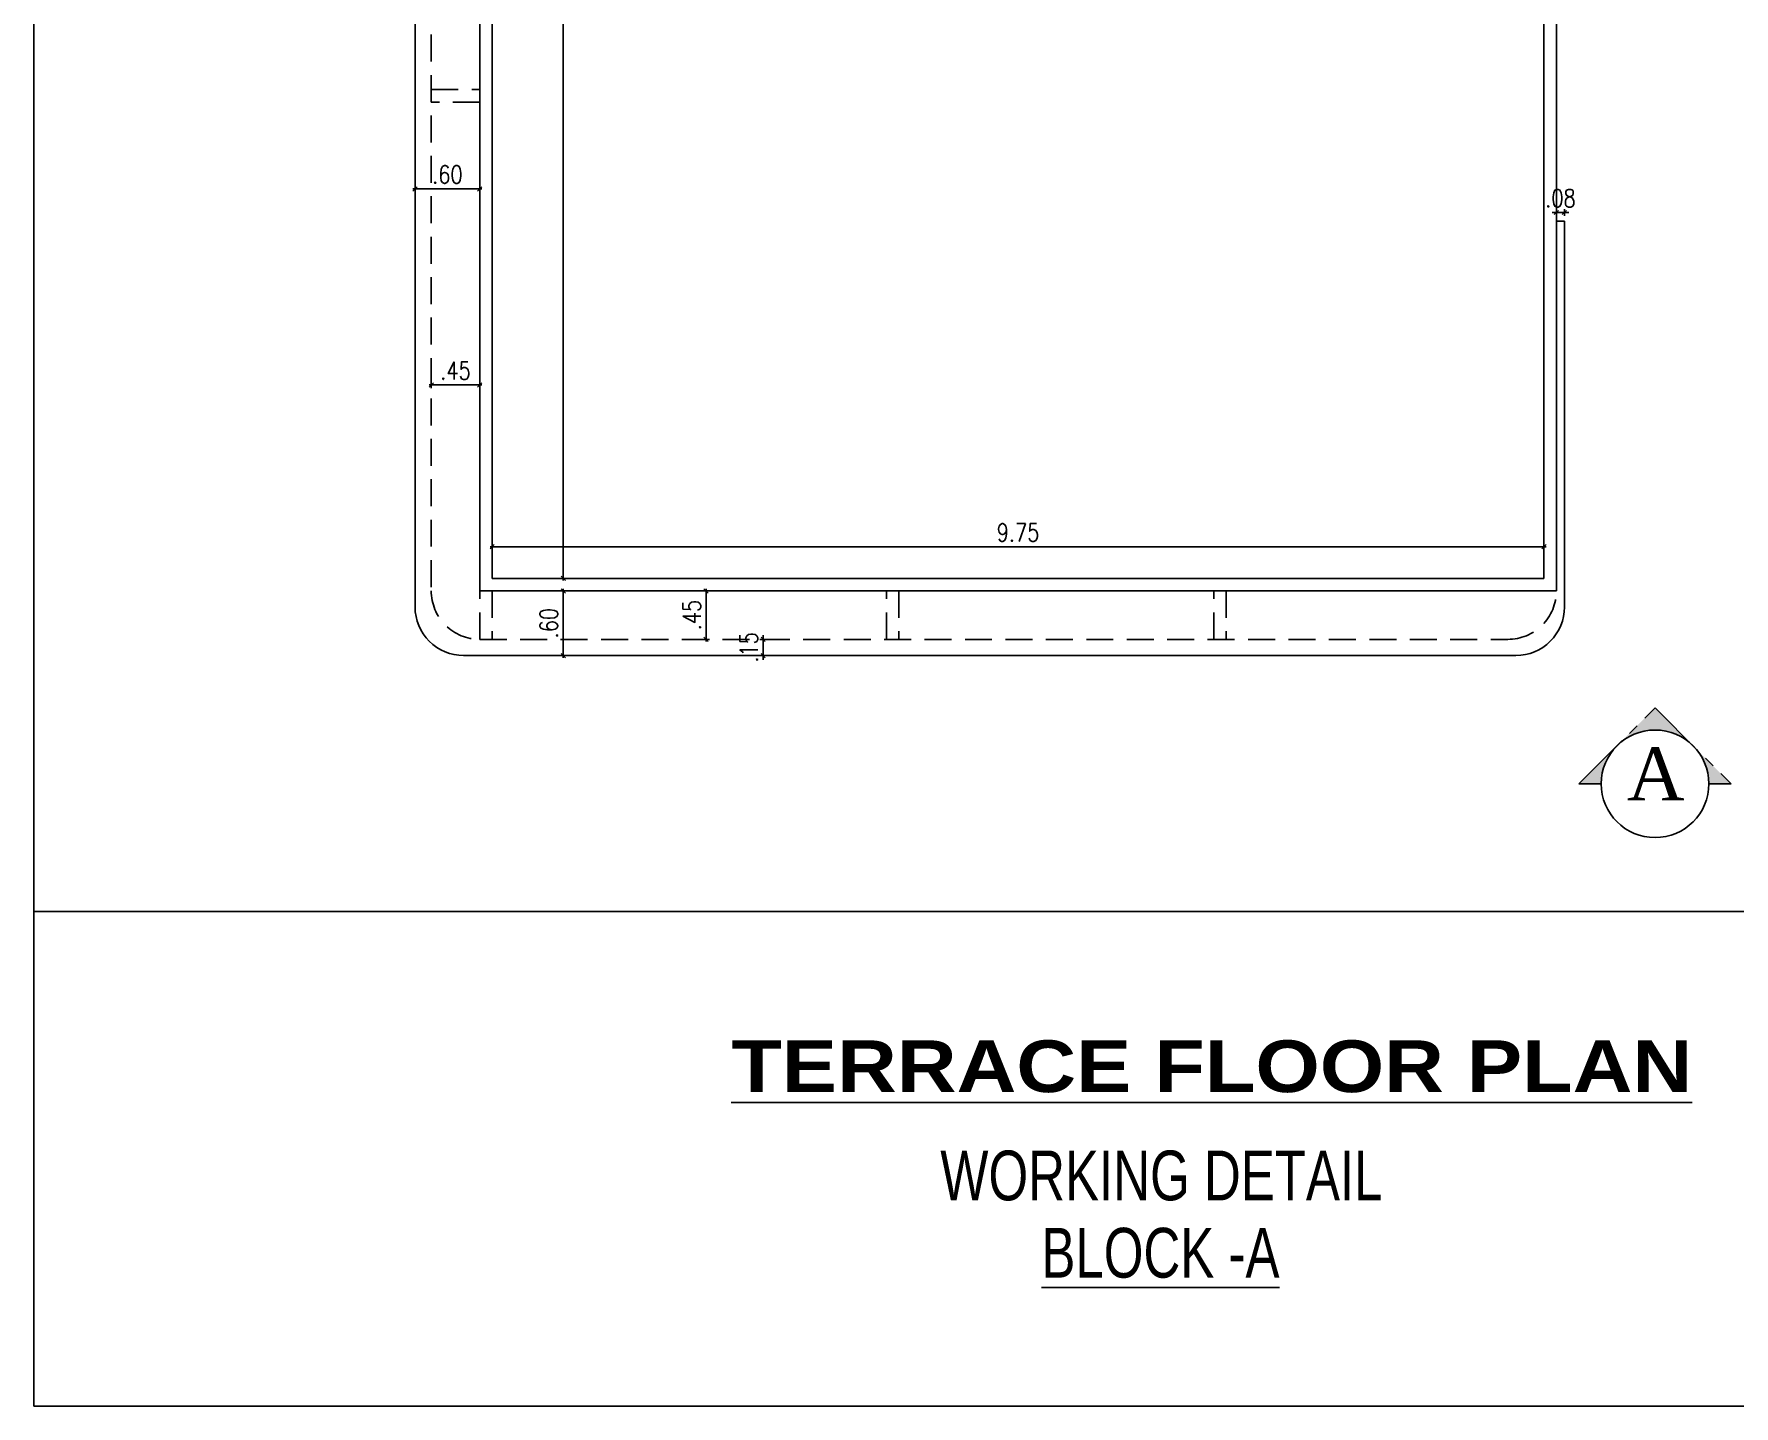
# Model space of a CAD drawing. Header units: inches. Extents: x 14331 to 14549, y 2557 to 2714.
# Drawn here: x 14494.32 to 14510.08, y 2571.93 to 2584.66 of the extents above; entities that cross this region are included whole.
import ezdxf
from ezdxf.enums import TextEntityAlignment as Align

# ---------------------------------------------------------------- set-up
doc = ezdxf.new("R2010")
doc.units = ezdxf.units.IN
doc.header["$LTSCALE"] = 0.25
doc.header["$MEASUREMENT"] = 0
doc.header["$PDMODE"] = 35
for name, pattern in [('CENTER2', [1.125, 0.75, -0.125, 0.125, -0.125]), ('DASHEDX2', [1.5, 1, -0.5]), ('HIDDEN', [0.375, 0.25, -0.125])]:
    doc.linetypes.add(name, pattern=pattern)
for name, color, linetype in [('edges', 1, 'Continuous'), ('SECLINE', 7, 'HIDDEN'), ('text-large', 7, 'Continuous'), ('wall', 7, 'Continuous'), ('WORKING DIM', 7, 'Continuous')]:
    doc.layers.add(name, color=color, linetype=linetype)
doc.styles.add('ARIAL', font='TIMES_0.TTF')
doc.styles.add('ARL', font='swisscl_0.ttf')
doc.styles.add('B', font='ARIBLK_0.TTF')
doc.styles.add('romans', font='romans.shx', dxfattribs={"width": 0.8})
doc.dimstyles.new('121', dxfattribs={"dimscale": 0.1, "dimtxt": 1.65, "dimasz": 0.2, "dimexe": 0.03125, "dimexo": 0.25, "dimgap": 0.5, "dimtad": 1, "dimzin": 4, "dimdsep": 46, "dimtxsty": 'romans', "dimblk1": 'MINITICK', "dimblk2": 'MINITICK', "dimsah": 1, "dimcen": 1, "dimse1": 1, "dimse2": 1, "dimclrd": 252, "dimclre": 256, "dimclrt": 7, "dimadec": 3, "dimazin": 0, "dimtfac": 0.8, "dimtix": 1, "dimtmove": 2, "dimatfit": 3, "dimfxl": 0, "dimtolj": 1, "dimtzin": 3, "dimarcsym": 0})

# ---------------------------------------------------------------- blocks, each defined once
blk = doc.blocks.new('MINITICK')
at = {"color": 7}
for p, q in [((1, 1), (-1, -1)), ((-1, 0), (1, 0)), ((0, -1.5), (0, 1.5))]:
    blk.add_line(p, q, dxfattribs=at)
blk = doc.blocks.new('*D1061')
at = {"layer": 'Defpoints', "color": 0, "transparency": 16777216}
for p in [(14508.321, 2579.904), (14498.567, 2579.61), (14508.321, 2579.61)]:
    blk.add_point(p, dxfattribs=at)
at = {"layer": 'WORKING DIM', "color": 252, "lineweight": -2, "transparency": 16777216}
blk.add_line((14498.587, 2579.904), (14508.301, 2579.904), dxfattribs=at)
at = {"layer": 'WORKING DIM', "color": 252, "lineweight": -2, "transparency": 16777216, "xscale": 0.02, "yscale": 0.02, "zscale": 0.02, "rotation": 180}
blk.add_blockref('MINITICK', (14498.567, 2579.904), dxfattribs=at)
at = {"layer": 'WORKING DIM', "color": 252, "lineweight": -2, "transparency": 16777216, "xscale": 0.02, "yscale": 0.02, "zscale": 0.02}
blk.add_blockref('MINITICK', (14508.321, 2579.904), dxfattribs=at)
at = {"layer": 'WORKING DIM', "color": 7, "transparency": 16777216, "insert": (14503.444, 2580.036), "char_height": 0.165, "attachment_point": 5, "style": 'romans'}
blk.add_mtext('\\A1;9.75', dxfattribs=at)
blk = doc.blocks.new('*D1062')
at = {"layer": 'Defpoints', "color": 0, "transparency": 16777216}
for p in [(14499.354, 2592.49), (14499.226, 2579.61), (14499.354, 2579.61)]:
    blk.add_point(p, dxfattribs=at)
at = {"layer": 'WORKING DIM', "color": 252, "lineweight": -2, "transparency": 16777216}
blk.add_line((14499.226, 2592.47), (14499.226, 2579.63), dxfattribs=at)
at = {"layer": 'WORKING DIM', "color": 252, "lineweight": -2, "transparency": 16777216, "xscale": 0.02, "yscale": 0.02, "zscale": 0.02}
for p, rotation in [((14499.226, 2592.49), 90), ((14499.226, 2579.61), 270)]:
    blk.add_blockref('MINITICK', p, dxfattribs=dict(at, rotation=rotation))
at = {"layer": 'WORKING DIM', "color": 7, "transparency": 16777216, "insert": (14499.093, 2586.05), "char_height": 0.165, "attachment_point": 5, "rotation": 90, "style": 'romans'}
blk.add_mtext('\\A1;12.88', dxfattribs=at)
blk = doc.blocks.new('*D1216')
at = {"layer": 'Defpoints', "color": 0, "transparency": 16777216}
for p in [(14498.923, 2579.495), (14498.923, 2578.895), (14499.226, 2578.895)]:
    blk.add_point(p, dxfattribs=at)
at = {"layer": 'WORKING DIM', "color": 252, "lineweight": -2, "transparency": 16777216}
blk.add_line((14499.226, 2579.475), (14499.226, 2578.915), dxfattribs=at)
at = {"layer": 'WORKING DIM', "color": 252, "lineweight": -2, "transparency": 16777216, "xscale": 0.02, "yscale": 0.02, "zscale": 0.02}
for p, rotation in [((14499.226, 2579.495), 90), ((14499.226, 2578.895), 270)]:
    blk.add_blockref('MINITICK', p, dxfattribs=dict(at, rotation=rotation))
at = {"layer": 'WORKING DIM', "color": 7, "transparency": 16777216, "insert": (14499.093, 2579.195), "char_height": 0.165, "attachment_point": 5, "rotation": 90, "style": 'romans'}
blk.add_mtext('\\A1;.60', dxfattribs=at)
blk = doc.blocks.new('*D1217')
at = {"layer": 'Defpoints', "color": 0, "transparency": 16777216}
for p in [(14500.375, 2579.495), (14500.551, 2579.495), (14500.375, 2579.045)]:
    blk.add_point(p, dxfattribs=at)
at = {"layer": 'WORKING DIM', "color": 252, "lineweight": -2, "transparency": 16777216}
blk.add_line((14500.551, 2579.065), (14500.551, 2579.475), dxfattribs=at)
at = {"layer": 'WORKING DIM', "color": 252, "lineweight": -2, "transparency": 16777216, "xscale": 0.02, "yscale": 0.02, "zscale": 0.02}
for p, rotation in [((14500.551, 2579.495), 90), ((14500.551, 2579.045), 270)]:
    blk.add_blockref('MINITICK', p, dxfattribs=dict(at, rotation=rotation))
at = {"layer": 'WORKING DIM', "color": 7, "transparency": 16777216, "insert": (14500.419, 2579.27), "char_height": 0.165, "attachment_point": 5, "rotation": 90, "style": 'romans'}
blk.add_mtext('\\A1;.45', dxfattribs=at)
blk = doc.blocks.new('*D1218')
at = {"layer": 'Defpoints', "color": 0, "transparency": 16777216}
for p in [(14500.837, 2579.045), (14500.837, 2578.895), (14501.08, 2578.895)]:
    blk.add_point(p, dxfattribs=at)
at = {"layer": 'WORKING DIM', "color": 252, "lineweight": -2, "transparency": 16777216}
for p, q in [((14501.08, 2579.065), (14501.08, 2579.085)), ((14501.08, 2579.045), (14501.08, 2578.895)), ((14501.08, 2578.875), (14501.08, 2578.855))]:
    blk.add_line(p, q, dxfattribs=at)
at = {"layer": 'WORKING DIM', "color": 252, "lineweight": -2, "transparency": 16777216, "xscale": 0.02, "yscale": 0.02, "zscale": 0.02}
for p, rotation in [((14501.08, 2579.045), 270), ((14501.08, 2578.895), 90)]:
    blk.add_blockref('MINITICK', p, dxfattribs=dict(at, rotation=rotation))
at = {"layer": 'WORKING DIM', "color": 7, "transparency": 16777216, "insert": (14500.947, 2578.97), "char_height": 0.165, "attachment_point": 5, "rotation": 90, "style": 'romans'}
blk.add_mtext('\\A1;.15', dxfattribs=at)
blk = doc.blocks.new('*D1219')
at = {"layer": 'Defpoints', "color": 0, "transparency": 16777216}
for p in [(14508.436, 2583.005), (14508.436, 2582.925), (14508.511, 2582.925)]:
    blk.add_point(p, dxfattribs=at)
at = {"layer": 'WORKING DIM', "color": 252, "lineweight": -2, "transparency": 16777216}
for p, q in [((14508.416, 2583.005), (14508.396, 2583.005)), ((14508.511, 2583.005), (14508.436, 2583.005)), ((14508.531, 2583.005), (14508.551, 2583.005))]:
    blk.add_line(p, q, dxfattribs=at)
at = {"layer": 'WORKING DIM', "color": 252, "lineweight": -2, "transparency": 16777216, "xscale": 0.02, "yscale": 0.02, "zscale": 0.02}
blk.add_blockref('MINITICK', (14508.436, 2583.005), dxfattribs=at)
at = {"layer": 'WORKING DIM', "color": 252, "lineweight": -2, "transparency": 16777216, "xscale": 0.02, "yscale": 0.02, "zscale": 0.02, "rotation": 180}
blk.add_blockref('MINITICK', (14508.511, 2583.005), dxfattribs=at)
at = {"layer": 'WORKING DIM', "color": 7, "transparency": 16777216, "insert": (14508.474, 2583.137), "char_height": 0.165, "attachment_point": 5, "style": 'romans'}
blk.add_mtext('\\A1;.08', dxfattribs=at)
blk = doc.blocks.new('*D1221')
at = {"layer": 'Defpoints', "color": 0, "transparency": 16777216}
for p in [(14498.002, 2581.406), (14498.002, 2580.974), (14498.452, 2580.974)]:
    blk.add_point(p, dxfattribs=at)
at = {"layer": 'WORKING DIM', "color": 252, "lineweight": -2, "transparency": 16777216}
blk.add_line((14498.432, 2581.406), (14498.022, 2581.406), dxfattribs=at)
at = {"layer": 'WORKING DIM', "color": 252, "lineweight": -2, "transparency": 16777216, "xscale": 0.02, "yscale": 0.02, "zscale": 0.02, "rotation": 180}
blk.add_blockref('MINITICK', (14498.002, 2581.406), dxfattribs=at)
at = {"layer": 'WORKING DIM', "color": 252, "lineweight": -2, "transparency": 16777216, "xscale": 0.02, "yscale": 0.02, "zscale": 0.02}
blk.add_blockref('MINITICK', (14498.452, 2581.406), dxfattribs=at)
at = {"layer": 'WORKING DIM', "color": 7, "transparency": 16777216, "insert": (14498.227, 2581.538), "char_height": 0.165, "attachment_point": 5, "style": 'romans'}
blk.add_mtext('\\A1;.45', dxfattribs=at)
blk = doc.blocks.new('*D1222')
at = {"layer": 'Defpoints', "color": 0, "transparency": 16777216}
for p in [(14497.852, 2583.224), (14497.852, 2583.036), (14498.452, 2583.036)]:
    blk.add_point(p, dxfattribs=at)
at = {"layer": 'WORKING DIM', "color": 252, "lineweight": -2, "transparency": 16777216}
blk.add_line((14498.432, 2583.224), (14497.872, 2583.224), dxfattribs=at)
at = {"layer": 'WORKING DIM', "color": 252, "lineweight": -2, "transparency": 16777216, "xscale": 0.02, "yscale": 0.02, "zscale": 0.02, "rotation": 180}
blk.add_blockref('MINITICK', (14497.852, 2583.224), dxfattribs=at)
at = {"layer": 'WORKING DIM', "color": 252, "lineweight": -2, "transparency": 16777216, "xscale": 0.02, "yscale": 0.02, "zscale": 0.02}
blk.add_blockref('MINITICK', (14498.452, 2583.224), dxfattribs=at)
at = {"layer": 'WORKING DIM', "color": 7, "transparency": 16777216, "insert": (14498.152, 2583.357), "char_height": 0.165, "attachment_point": 5, "style": 'romans'}
blk.add_mtext('\\A1;.60', dxfattribs=at)

msp = doc.modelspace()

# ---------------------------------------------------------------- hatches: boundary and pattern name
at = {"layer": 'SECLINE'}
h = msp.add_hatch(color=254, dxfattribs=at)
h.paths.add_polyline_path([(14508.645, 2577.705), (14508.998, 2578.058, 0.198912), (14508.852, 2577.705)])
h.paths.add_polyline_path([(14508.998, 2578.058), (14509.351, 2578.41), (14509.704, 2578.058, 0.198912), (14509.351, 2578.204, 0.198912)])
h.paths.add_polyline_path([(14509.85, 2577.705, 0.198912), (14509.704, 2578.058), (14510.056, 2577.705)])

# ---------------------------------------------------------------- linework, layer by layer
at = {"layer": 'edges', "ltscale": 0.4}
msp.add_line((14508.511, 2582.925), (14508.436, 2582.925), dxfattribs=at)
msp.add_lwpolyline([(14508.511, 2582.925), (14508.511, 2579.345, -0.414214), (14508.061, 2578.895), (14498.302, 2578.895, -0.414214), (14497.852, 2579.345), (14497.852, 2592.23, -0.414214), (14498.302, 2592.68), (14501.128, 2592.68)], format="xyb", dxfattribs=at)
at = {"layer": 'edges', "color": 30, "linetype": 'DASHEDX2'}
msp.add_lwpolyline([(14498.452, 2592.605, 0.414214), (14498.002, 2592.155), (14498.002, 2579.495, 0.414214), (14498.452, 2579.045), (14507.986, 2579.045, 0.414214), (14508.436, 2579.495)], format="xyb", dxfattribs=at)
for points in [[(14498.452, 2584.03), (14498.002, 2584.03), (14498.002, 2584.145), (14498.452, 2584.145)], [(14498.566, 2579.495), (14498.566, 2579.045), (14498.452, 2579.045), (14498.452, 2579.495)], [(14502.339, 2579.495), (14502.339, 2579.045), (14502.224, 2579.045), (14502.224, 2579.495)], [(14505.373, 2579.495), (14505.373, 2579.045), (14505.259, 2579.045), (14505.259, 2579.495)]]:
    msp.add_lwpolyline(points, dxfattribs=at)
at = {"layer": 'SECLINE', "linetype": 'CENTER2', "ltscale": 3}
msp.add_lwpolyline([(14508.852, 2577.705), (14508.645, 2577.705), (14509.351, 2578.41), (14510.056, 2577.705), (14509.85, 2577.705)], dxfattribs=at)
at = {"layer": 'SECLINE', "linetype": 'Continuous', "ltscale": 3}
msp.add_circle((14509.351, 2577.705), 0.499, dxfattribs=at)
at = {"layer": 'wall'}
for p, q in [((14498.452, 2579.495), (14498.452, 2592.605)), ((14498.567, 2579.61), (14498.567, 2592.605)), ((14508.321, 2591.996), (14508.321, 2579.61)), ((14508.436, 2591.881), (14508.436, 2579.495)), ((14508.436, 2579.495), (14498.452, 2579.495)), ((14508.321, 2579.61), (14498.567, 2579.61)), ((14514.086, 2576.519), (14494.318, 2576.519))]:
    msp.add_line(p, q, dxfattribs=at)
msp.add_lwpolyline([(14524.018, 2613.933), (14494.318, 2613.933), (14494.318, 2571.933), (14524.018, 2571.933)], close=True, dxfattribs=at)

# ---------------------------------------------------------------- texts
at = {"layer": 'SECLINE', "color": 7, "style": 'ARIAL'}
msp.add_text('A', height=0.49, rotation=359.9991, dxfattribs=at).set_placement((14509.091, 2577.551))
at = {"layer": 'text-large', "style": 'B'}
msp.add_text('%%UTERRACE FLOOR PLAN', height=0.48, dxfattribs=at).set_placement((14505.24, 2575.085), align=Align.MIDDLE_CENTER)
at = {"layer": 'text-large', "style": 'ARL'}
for s, p in [('WORKING DETAIL ', (14504.839, 2573.841)), ('%%UBLOCK -A', (14504.764, 2573.124))]:
    msp.add_text(s, height=0.46158, dxfattribs=at).set_placement(p, align=Align.CENTER)

# ---------------------------------------------------------------- dimensions: what is measured, and where the dimension line sits
at = {"layer": 'WORKING DIM'}
for base, p1, p2, picture, middle in [((14499.226, 2579.61), (14499.354, 2592.49), (14499.354, 2579.61), '*D1062', (14499.093, 2586.05)), ((14499.226, 2578.895), (14498.923, 2579.495), (14498.923, 2578.895), '*D1216', (14499.093, 2579.195)), ((14500.551, 2579.495), (14500.375, 2579.045), (14500.375, 2579.495), '*D1217', (14500.419, 2579.27)), ((14501.08, 2578.895), (14500.837, 2579.045), (14500.837, 2578.895), '*D1218', (14500.947, 2578.97))]:
    dim = msp.add_linear_dim(base=base, p1=p1, p2=p2, angle=90, dimstyle='121', override={"dimfxl": 0.18, "dimfxlon": 1}, dxfattribs=at)
    dim.commit()
    dim.dimension.update_dxf_attribs({"geometry": picture, "text_midpoint": middle})
for base, p1, p2, picture, middle in [((14497.852, 2583.224), (14498.452, 2583.036), (14497.852, 2583.036), '*D1222', (14498.152, 2583.357)), ((14508.436297572, 2583.004763432), (14508.511297572, 2582.92508231), (14508.436297572, 2582.92508231), '*D1219', (14508.473797572, 2583.137263432)), ((14498.002, 2581.406), (14498.452, 2580.974), (14498.002, 2580.974), '*D1221', (14498.227, 2581.538)), ((14508.321, 2579.904), (14498.567, 2579.61), (14508.321, 2579.61), '*D1061', (14503.444, 2580.036))]:
    dim = msp.add_linear_dim(base=base, p1=p1, p2=p2, dimstyle='121', override={"dimfxl": 0.18, "dimfxlon": 1}, dxfattribs=at)
    dim.commit()
    dim.dimension.update_dxf_attribs({"geometry": picture, "text_midpoint": middle})

doc.saveas('drawing.dxf')
